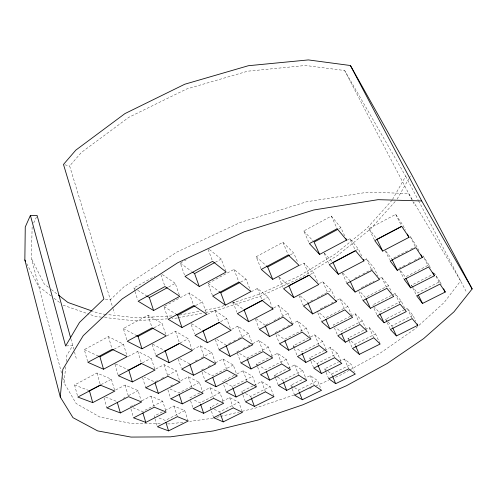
<?xml version="1.0" encoding="UTF-8"?>
<svg xmlns="http://www.w3.org/2000/svg" width="497" height="497" viewBox="0 0 497 497"><rect width="100%" height="100%" fill="white"/><g stroke="black" fill="none" stroke-linecap="round" stroke-linejoin="round"><path stroke-width="0.37" stroke-dasharray="2.48 1.86" d="M61.541 373.092L31.398 258.409L32.143 226.483M160.164 423.835L131.953 423.618L99.754 417.002L76.116 403.489L64.101 382.833L65.672 366.699M66.182 361.524L66.778 355.398L72.717 345.502L65.598 345.999M33.703 223.047L36.505 216.866M392.524 199.471L405.695 176.211L344.669 70.524L305.512 65.48L247.699 71.195L186.462 89.062L128.891 117.28L81.471 152.38L69.636 165.986L112.844 307.923M397.122 199.142L408.758 178.845M409.137 178.174L410.671 175.497M392.158 200.111L366.78 228.502L335.009 254.178L298.591 276.338L259.074 294.342L230.192 303.667M395.202 201.502L370.52 228.955L337.798 255.296L300.381 278.016L259.825 296.479L217.574 310.134L205.404 312.507M349.267 370.215L340.582 375.011L332.847 378.403M349.938 369.849L380.019 353.243L415.144 328.828L444.138 302.53L460.62 280.935L413.852 202.217M134.749 290.702L133.848 287.893L155.12 276.164M184.511 274.99L180.293 263.099L186.288 259.794M168.613 286.986L175.261 283.365L179.777 296.361M215.207 262.323L221.196 259.055L225.868 271.3M87.671 361.58L84.322 349.615L108.383 336.606L123.467 344.197L126.573 354.417M126.791 339.824L123.324 328.529L147.982 315.197L162.146 323.472L166.259 335.885M167.725 317.863L163.935 306.574L189.22 292.901L202.403 301.909L206.342 312.849M260.993 268.709L256.16 256.75L282.899 242.294L293.733 253.01L297.858 262.627M308.761 242.194L303.804 230.956L331.313 216.083L340.886 227.719L345.036 236.634M212.449 295.411L208.044 283.439L233.988 269.424L246.046 279.202L250.631 290.888M114.061 349.236L123.467 344.197M154.12 327.778L162.146 323.472M195.731 305.481L202.403 301.909M290.391 254.799L293.733 253.01M338.873 228.794L340.886 227.719M240.579 282.134L246.046 279.202M77.439 395.643L74.562 384.939L96.983 373.03L111.396 379.205L114.85 391.064M128.276 356.411L137.744 351.379L151.274 358.194L155.045 370.054M166.799 335.947L175.54 331.306L188.239 338.724L192.314 350.584M207.498 314.334L214.859 310.42L226.657 318.484L231.055 330.337M299.281 265.609L303.959 263.124L313.632 272.685L317.577 281.731M347.235 240.113L349.907 238.69L358.436 249.053L362.356 257.39M374.421 239.983L368.911 228.595L395.705 214.369L403.055 225.545L405.378 230.13M251.271 291.72L257.44 288.44L268.225 297.181L271.859 306.233M101.108 384.622L111.396 379.205M142.415 362.86L151.274 358.194M180.119 342.998L188.239 338.724M220.6 321.671L226.657 318.484M310.283 274.45L313.632 272.685M355.759 250.463L358.436 249.053M262.863 300.002L268.225 297.181M115.689 389.983L125.089 385.063L138.11 390.642L141.57 401.992M155.865 368.973L164.122 364.661L176.336 370.805L179.852 381.454M192.78 349.677L200.279 345.757L211.722 352.441L215.748 363.798M231.745 329.306L237.839 326.125L248.457 333.375L252.513 344.023M319.428 283.495L322.789 281.737L331.468 290.323L335.226 298.821M364.487 259.912L366.5 258.862L374.148 268.15L377.937 276.146M273.729 307.929L278.438 305.469L288.136 313.327L292.776 324.665M123.169 398.395L125.207 397.339M128.605 395.575L138.11 390.642M157.474 380.596L154.778 381.994L144.223 377.136M161.519 378.497L164.886 376.751M167.576 375.353L176.336 370.805M195.203 361.015L197.266 359.94M201.397 357.803L211.722 352.441M228.676 343.644L230.72 342.582M233.447 341.166L235.497 340.103M238.225 338.687L241.635 336.916M242.319 336.562L248.457 333.375M310.532 301.188L314.589 299.082M317.285 297.678L324.038 294.174M324.715 293.826L331.468 290.323M354.628 278.277L360.014 275.487M362.704 274.089L374.148 268.15M393.786 257.962L407.869 250.65M410.553 249.258L415.25 246.823M265.796 324.92L269.852 322.808M273.915 320.702L288.136 313.327M130.27 406.739L134.395 404.614M141.956 400.719L150.895 396.115L162.699 401.166L166.147 412.044M170.614 385.952L172.658 384.902M180.827 380.69L188.313 376.832L199.372 382.398L202.838 392.555M201.391 370.097L204.081 368.706M208.119 366.624L211.486 364.891M215.524 362.81L222.936 358.996L233.279 365.04L236.988 375.204M236.845 351.826L238.908 350.764M243.039 348.639L245.102 347.571M247.854 346.154L249.916 345.092M252.669 343.675L258.856 340.488L268.455 347.043L272.431 357.244M320.273 308.867L328.424 304.667M331.139 303.269L333.17 302.219M337.246 300.12L339.96 298.722L347.788 306.456L351.435 314.613M361.35 287.676L374.191 281.066M378.242 278.979L381.621 277.233L388.499 285.601L391.748 292.391M398.811 268.374L405.54 264.913M408.23 263.528L411.591 261.795M414.281 260.409L419.661 257.639M275.133 332.611L279.904 330.151M282.631 328.747L284.675 327.691M287.403 326.287L290.807 324.535M291.49 324.181L297.622 321.025L306.376 328.119L310.625 338.308M162.699 401.166L142.484 411.516L132.426 407.583M199.372 382.398L178.696 392.984L169.912 388.946M233.279 365.04L212.182 375.844L204.087 371.532M268.455 347.043L246.91 358.07L239.361 353.386M347.788 306.456L325.218 318.012L317.434 311.103M388.499 285.601L365.394 297.423L359.461 291.018M430.321 267.616L428.942 264.901L405.297 277.003L400.203 270.225M306.376 328.119L284.365 339.376L276.978 333.965M162.345 411.907L154.138 416.076L154.797 418.207M165.079 410.516L173.969 405.993L184.735 410.603L188.158 421.052M199.788 392.866L189.655 398.016L190.363 400.147M202.49 391.487L209.92 387.71L219.997 392.779L223.669 403.235M234.193 375.365L222.476 381.323L225.098 382.721M236.945 373.961L243.151 370.812L252.569 376.316L256.477 386.772M257.303 366.152L256.495 364.021L270.107 357.101M270.79 356.753L277.599 353.292L286.322 359.25L290.205 369.01M350.41 316.278L333.158 325.05L334.083 327.188M351.099 315.93L355.237 313.824L362.338 320.845L366.749 330.598M404.639 308.103L401.284 301.139L395.047 293.559L372.458 305.046L374.011 306.724M412.448 287.204L411.466 285.21L432.533 274.493M294.031 347.962L293.168 345.831L307.978 338.302M310.675 336.929L314.713 334.879L322.659 341.321L325.902 348.981M184.735 410.603L165.284 420.437L157.624 417.443M219.997 392.779L200.123 402.825L193.14 399.619M225.75 383.069L232.304 386.56L252.569 376.316M286.322 359.25L265.647 369.706L259.763 366.053M362.338 320.845L340.731 331.766L335.86 327.448M401.284 301.139L379.186 312.309L374.527 307.283M441.261 284.216L439.926 281.606L417.337 293.019L413.274 287.614M322.659 341.321L301.567 351.982L296.169 348.024M213.648 417.673L210.132 407.428L219.544 402.694M222.234 401.346L229.626 397.631L238.846 402.266L242.468 412.324M242.698 394.295L241.704 391.561L253.352 385.709M254.035 385.361L261.571 381.572L270.182 386.604L273.748 395.947M275.45 377.863L274.394 375.129L287.229 368.681M287.9 368.339L294.659 364.947L302.623 370.389L306.4 379.733M348.857 340.228L347.956 338.177L369.109 327.542L375.583 333.941L379.87 343.328M386.883 321.969L385.604 319.236L403.85 310.066M404.527 309.724L407.229 308.37L412.908 315.272L415.834 321.304M310.706 360.592L309.581 357.859L324.05 350.59M324.74 350.242L330.25 347.478L337.506 353.355L341.532 362.742M214.238 409.317L219.717 411.833L238.846 402.266M245.555 393.612L250.693 396.351L270.182 386.604M277.612 377.13L282.756 380.323L302.623 370.389M347.956 338.177L354.858 344.303L375.583 333.941M388.163 321.994L391.735 325.852L412.908 315.272M313.122 360.455L317.248 363.481L337.506 353.355M291.876 388.114L290.764 385.293L302.859 379.279M303.53 378.944L310.252 375.602L317.558 380.596L320.403 387.517M325.765 371.675L324.584 368.855L338.283 362.046M338.966 361.704L344.446 358.983L351.093 364.369L354.398 371.986M294.597 387.672L298.436 390.052L317.558 380.596M328.101 371.427L331.611 374.005L351.093 364.369M309.656 388.586L311.762 387.66M315.98 385.809L328.629 380.255M294.125 394.972L254.936 408.23L242.263 411.255M224.166 305.612L217.885 307.637L203.416 310.445M213.101 418.207L189.742 421.375M216.841 417.312L219.836 416.604M220.581 416.424L239.274 411.963M179.467 315.092L199.676 311.172M177.33 317.981L172.08 318.589M178.088 317.832L202.372 313.098M182.902 422.251L169.993 423.916L166.967 423.891M167.626 318.844L133.836 320.758L104.556 317.496M171.825 315.924L136.395 317.863L106.501 314.439M101.537 317.161L95.778 316.514L87.77 313.731M105.799 314.359L99.481 313.632L92.405 311.128M105.345 299.113L110.359 299.766L123.859 286.881L176.808 252.109L240.206 222.488L306.624 201.757L368.134 192.134L408.702 193.544L412.268 199.552M64.846 164.787L69.636 165.986M63.1 305.146L87.043 313.477M74.562 384.939L89.448 390.766M105.724 397.134L117.056 401.57M84.322 349.615L98.592 356.169M115.447 363.916L128.779 370.041M210.132 407.428L211.498 408.056M123.324 328.529L136.725 335.661M152.672 344.154L165.228 350.845M179.765 358.579L189.699 363.872M241.704 391.561L242.983 392.245M133.848 287.893L135.141 288.695M137.719 290.298L146.112 295.51M163.935 306.574L176.41 314.315M191.407 323.622L203.111 330.884M216.785 339.376L225.949 345.061M256.495 364.021L259.111 365.643M274.394 375.129L276.966 376.726M290.764 385.293L293.963 387.275M162.289 274.499L175.261 283.365M180.293 263.099L191.475 271.3M208.044 283.439L219.537 291.863M233.354 301.99L244.12 309.88M256.092 318.658L265.118 325.268M293.168 345.831L295.566 347.589M309.581 357.859L310.762 358.722M324.584 368.855L327.511 370.998M51.185 296.013L38.462 286.266L26.621 263.373M54.148 298.287L60.106 302.853M48.426 287.266L44.264 284.017L31.398 258.409M51.396 289.577L57.857 294.622M209.386 249.475L221.196 259.055M256.16 256.75L265.951 265.435M279.128 277.121L288.272 285.235M300.325 295.926L307.258 302.077M303.804 230.956L313.582 241.511M324.324 253.103L332.996 262.459M342.713 272.946L349.919 280.724M385.604 319.236L387.648 321.441M368.911 228.595L376.956 239.293M385.914 251.215L391.773 259.005M411.466 285.21L412.821 287.011M428.942 264.901L423.022 255.905L428.302 266.28M439.926 281.606L434.571 273.456L440 284.098M405.695 176.211L418.263 200.167M418.617 200.85L465.993 291.18M344.669 70.524L412.597 201.037M412.951 201.72L415.082 205.801M418.959 250.78L416.592 246.127L410.006 236.112L415.175 246.301M395.705 214.369L401.787 226.408M412.777 287.869L416.71 295.852M399.83 270.455L404.241 279.457M385.225 250.774L389.53 259.614M407.229 308.37L412.181 318.614M395.047 293.559L400.16 304.207M381.621 277.233L386.573 287.626M366.5 258.862L371.967 270.424M391.735 325.852L392.363 327.194M349.907 238.69L355.56 250.761M387.2 322.652L390.393 329.486M331.313 216.083L337.159 228.707M373.999 308.376L377.391 315.701M358.927 291.497L363.065 300.511M369.109 327.542L373.775 337.792M342.303 273.195L346.931 283.408M355.237 313.824L360.033 324.479M324.112 253.221L328.623 263.292M339.96 298.722L344.284 308.432M354.858 344.303L355.448 345.645M349.155 340.911L352.46 348.428M322.789 281.737L327.871 293.317M334.394 327.896L337.786 335.711M303.959 263.124L309.19 275.214M344.446 358.983L348.708 368.849M317.769 312.694L321.329 321.019M330.25 347.478L334.618 357.722M282.899 242.294L288.272 254.942M299.163 295.752L303.176 305.288M331.611 374.005L332.487 376.08M314.713 334.879L319.186 345.527M326.057 372.377L328.71 378.72M317.248 363.481L317.807 364.817M297.622 321.025L301.928 331.424M278.848 277.326L282.967 287.297M310.992 361.276L313.8 368.103M310.252 375.602L314.278 385.473M278.438 305.469L283.135 317.049M294.317 348.67L297.479 356.486M294.659 364.947L298.772 375.204M298.436 390.052L298.989 391.437M275.959 334.692L279.538 343.707M257.44 288.44L262.248 300.542M292.155 388.816L294.653 395.165M277.599 353.292L281.799 363.953M282.756 380.323L283.321 381.758M255.421 319.136L259.391 329.356M233.988 269.424L238.889 282.085M275.717 378.546L278.357 385.386M258.856 340.488L262.876 350.901M257.576 366.867L260.54 374.688M233.025 302.263L236.802 312.234M261.571 381.572L265.448 391.829M237.839 326.125L241.927 336.997M208.137 249.438L212.598 261.316M237.361 353.218L240.958 362.934M243.151 370.812L247.09 381.472M250.693 396.351L251.221 397.786M214.859 310.42L219.295 322.541M242.946 394.978L245.437 401.812M222.936 358.996L226.682 369.414M215.344 339.606L218.736 349.031M232.304 386.56L232.807 387.952M229.626 397.631L233.279 407.882M223.737 384.877L226.265 391.99M189.22 292.901L193.718 305.593M200.279 345.757L204.081 356.635M191.258 324.647L194.489 333.922M219.717 411.833L220.214 413.268M209.92 387.71L213.617 398.37M202.105 372.178L205.224 381.205M160.916 274.636L164.973 286.552M175.54 331.306L179.641 343.433M188.313 376.832L191.811 387.25M178.261 358.971L181.163 367.674M190.6 400.862L193.203 408.677M164.122 364.661L167.651 375.539M147.982 315.197L152.101 327.902M173.969 405.993L177.404 416.654M167.88 389.785L170.788 398.811M152.237 344.514L155.449 354.51M134.973 291.404L137.675 299.821M137.744 351.379L141.521 363.512M150.895 396.115L154.113 406.478M142.558 377.621L145.696 387.772M155.021 418.921L157.431 426.73M113.067 308.668L114.422 313.116M125.089 385.063L128.332 395.941M130.928 408.956L133.569 417.84M108.383 336.606L112.154 349.316M114.956 364.307L118.124 375.011M96.983 373.03L100.425 385.163M104.01 397.749L106.886 407.9M70.878 338.774L73.699 349.087M74.488 351.957L76.252 358.405M62.721 377.583L64.101 382.833"/><path stroke-width="0.75" d="M30.41 215.406L65.598 345.999L79.501 322.423L103.91 298.933L63.479 164.439L75.836 150.119L124.958 113.589L184.754 84.235L248.388 65.716L308.382 59.92L350.428 65.523L411.441 174.155L472.15 288.925L453.972 311.824L423.637 338.619L387.132 363.531L346.322 385.802L302.791 404.825L257.98 420.064L213.319 430.949L170.378 436.851L131.046 437.08L97.636 430.899L72.972 417.666L60.28 397.028L24.85 259.943L25.26 226.986L30.41 215.406L37.126 215.493L70.673 338.028M60.28 397.028L62.846 369.265L83.235 335.68L122.225 298.89L177.702 262.764L244.213 231.795L313.824 209.97L378.037 199.67L421.717 200.937L472.15 288.925M146.758 295.908L149.336 297.51L167.284 287.713M192.718 272.207L194.582 273.574L214.542 262.683M153.61 310.513L179.777 296.361L164.973 286.552L138.129 301.219L153.61 310.513L149.336 297.51M199.278 286.552L226.141 272.021L212.598 261.316L185.008 276.388L199.278 286.552L194.582 273.574M98.592 356.169L99.947 356.796L113.384 349.596M136.725 335.661L138.06 336.376L153.449 328.132M176.41 314.315L177.721 315.129L195.066 305.841M266.522 265.945L267.678 266.97L289.726 255.154M337.538 229.515L314.098 242.07L319.59 254.421L346.633 240.057L345.993 238.69M219.537 291.863L220.749 292.752L239.896 282.501M103.525 369.209L127.244 356.61L112.154 349.316L87.882 362.325L103.525 369.209L99.947 356.796M141.962 348.788L166.259 335.885L152.101 327.902L127.226 341.234L141.962 348.788L138.06 336.376M181.97 327.535L206.87 314.309L193.718 305.593L168.203 319.273L181.97 327.535L177.721 315.129M272.735 279.345L299.032 265.373L288.272 254.942L261.273 269.411L272.735 279.345L267.678 266.97M225.371 305.133L250.898 291.577L238.889 282.085L212.71 296.113L225.371 305.133L220.749 292.752M100.425 384.982L89.448 390.766L92.728 402.626L114.85 391.064L100.425 385.163L77.818 397.072L92.728 402.626M141.049 363.58L128.779 370.041L132.37 381.907L155.045 370.054L141.521 363.512L118.336 375.726L132.37 381.907M178.765 343.713L165.228 350.845L169.117 362.704L192.314 350.584L179.641 343.433L155.909 355.933L169.117 362.704M203.782 330.53L219.252 322.379M308.941 275.152L288.844 285.744L293.783 297.579L318.788 284.514L309.19 275.214L283.557 288.72L293.783 297.579M355.088 250.817L332.996 262.459L338.32 274.282L363.99 260.863L363.338 259.477M401.682 226.272L376.956 239.293L382.684 251.097L409.025 237.33L407.366 234.056M262.199 300.356L244.12 309.88L248.662 321.721L272.977 309.016L272.418 307.624M207.311 342.744L231.055 330.337L219.295 322.541L194.986 335.351L207.311 342.744L203.111 330.884M120.355 412.92L141.57 401.992L128.543 396.668L106.886 407.9L120.355 412.92L117.261 402.278M158.363 393.344L180.088 382.162L167.887 376.26L145.696 387.772L158.363 393.344L155.002 382.702M193.557 375.229L215.748 363.798L204.335 357.362L181.647 369.128L193.557 375.229L189.941 364.581M230.092 356.417L252.78 344.732L242.201 337.724L218.997 349.758L230.092 356.417L226.203 345.769M355.088 292.056L379.522 279.476L371.967 270.424L346.931 283.408L355.088 292.056L350.223 281.389M422.332 257.427L415.859 247.655L390.188 260.968L397.296 270.318L422.332 257.427L420.984 254.768M336.481 301.66L327.871 293.317L303.462 305.972L312.644 313.93L336.481 301.66L335.854 300.238M269.573 336.606L292.776 324.665L283.135 317.049L259.391 329.356L269.573 336.606L265.392 325.976M145.783 422.394L166.147 412.044L154.343 407.217L133.569 417.84L145.783 422.394L142.919 412.964M182.262 403.862L203.087 393.282L192.047 387.946L170.788 398.811L182.262 403.862L179.168 394.432M215.996 386.728L237.255 375.925L226.936 370.11L205.224 381.205L215.996 386.728L212.691 377.291M250.985 368.954L272.698 357.927L263.143 351.596L240.958 362.934L250.985 368.954L247.177 358.797M329.902 328.884L352.653 317.328L344.899 309.817L321.627 321.714L329.902 328.884L325.802 319.366M370.408 308.295L393.699 296.46L386.902 288.322L363.065 300.511L370.408 308.295L366.022 298.784M434.471 275.748L428.656 266.97L404.241 279.457L410.634 287.862L434.471 275.748L432.744 272.362M288.726 350.248L310.911 338.985L302.213 332.12L279.538 343.707L288.726 350.248L284.911 340.737M168.57 430.88L188.158 421.052L177.404 416.654L157.431 426.73L168.57 430.88L165.942 422.525M203.652 413.28L223.669 403.235L213.617 398.37L193.203 408.677L203.652 413.28L200.595 404.223M236.069 397.01L256.477 386.772L247.09 381.472L226.265 391.99L236.069 397.01L233.056 388.648M269.654 380.162L290.478 369.706L281.799 363.953L260.54 374.688L269.654 380.162L266.448 371.793M345.291 342.222L367.066 331.294L360.033 324.479L337.786 335.711L345.291 342.222L341.644 333.86M384.044 322.758L406.316 311.582L400.16 304.207L377.391 315.701L384.044 322.758L379.832 313.7M445.262 292.037L440 284.098L416.71 295.852L422.5 303.462L445.262 292.037L443.597 288.776M305.829 362.431L327.082 351.77L319.186 345.527L297.479 356.486L305.829 362.431L302.133 353.373M223.209 421.885L242.468 412.324L233.279 407.882L213.648 417.673L223.209 421.885L220.463 413.982M254.396 406.403L274.021 396.668L265.448 391.829L245.437 401.812L254.396 406.403L251.488 398.501M286.688 390.381L306.692 380.453L298.772 375.204L278.357 385.386L286.688 390.381L283.601 382.479M359.3 354.361L380.18 343.999L373.775 337.792L352.46 348.428L359.3 354.361L355.746 346.316M417.784 325.324L412.181 318.614L390.393 329.486L396.451 335.91L417.784 325.324L417.132 323.982M321.416 373.533L341.818 363.406L334.618 357.722L313.8 368.103L321.416 373.533L318.086 365.488M302.288 399.743L321.54 390.288L314.278 385.473L294.653 395.165L302.288 399.743L299.262 392.127M335.686 383.69L355.299 374.061L348.708 368.849L328.71 378.72L335.686 383.69L332.779 376.769M91.696 310.88L67.909 302.462L58.447 295.081M248.662 321.721L237.342 313.657L262.248 300.542L272.977 309.016M319.59 254.421L309.382 243.598L337.159 228.707L346.633 240.057M338.32 274.282L329.225 264.634L355.56 250.761L363.99 260.863M382.684 251.097L374.744 240.654L401.787 226.408L409.025 237.33M350.428 65.523L421.717 200.937M24.85 259.943L25.558 261.31M418.375 295.112L422.5 303.462M405.968 278.357L410.634 287.862M392.096 259.67L397.296 270.318M392.68 327.865L396.451 335.91M307.836 302.586L312.644 313.93"/></g></svg>
